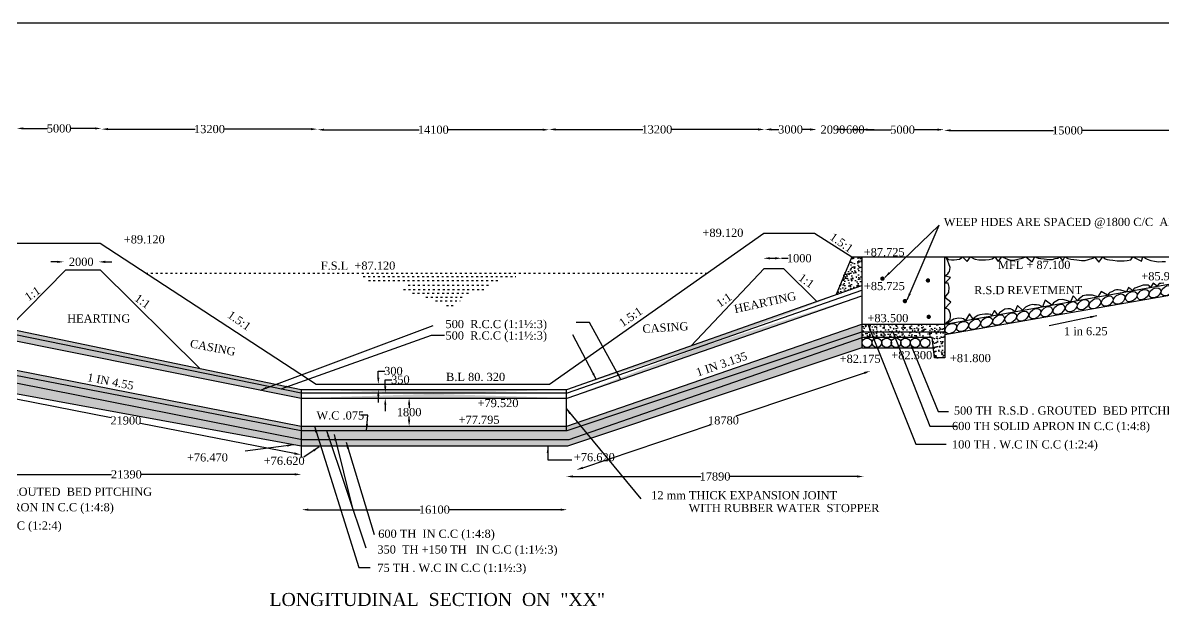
# Model space of a CAD drawing. Header units: millimetres. Extents: x 1411 to 180245, y 6908 to 115932.
# Drawn here: x 46837 to 116560, y 80265 to 115932 of the extents above; entities that cross this region are included whole.
import ezdxf

# ---------------------------------------------------------------- set-up
doc = ezdxf.new("R2010")
doc.units = ezdxf.units.MM
doc.header["$MEASUREMENT"] = 0
doc.header["$PDMODE"] = 66
doc.header["$PDSIZE"] = 170
doc.linetypes.add('ACAD_ISO03W100', pattern=[30, 12, -18])
for name, color, linetype in [('DIM', 5, 'Continuous'), ('DOT LINE', 3, 'ACAD_ISO03W100'), ('DWG. LINE', 1, 'Continuous'), ('HATCH', 2, 'Continuous'), ('TEXT', 7, 'Continuous')]:
    doc.layers.add(name, color=color, linetype=linetype)
doc.layers.add('TITLE', color=7, linetype='Continuous', lineweight=30)
doc.styles.get("Standard").update_dxf_attribs({"font": 'TIMES.TTF', "height": 500})
doc.dimstyles.get("Standard").update_dxf_attribs({"dimtxt": 500, "dimasz": 400, "dimexe": 0.18, "dimexo": 0.0625, "dimgap": 0.09, "dimtad": 0, "dimtih": 1, "dimtoh": 1, "dimdec": 1, "dimzin": 0, "dimdsep": 46, "dimtxsty": 'Standard', "dimcen": 0.09, "dimse1": 1, "dimse2": 1, "dimclrd": 5, "dimclre": 5, "dimclrt": 4, "dimadec": 0, "dimazin": 0, "dimtfac": 1, "dimtdec": 1, "dimtofl": 0, "dimtmove": 0, "dimatfit": 3, "dimfxl": 1, "dimtolj": 1, "dimtzin": 0, "dimarcsym": 0})
pattern_1 = [(50, (0, 0), (573.8081, -50.2017), [60, -660]), (355, (0, 0), (-111.001, 601.7537), [48, -528]), (100.4514, (47.8, -4.2), (462.8075, 551.5516), [50.9922, -560.9137]), (46.1842, (0, 160), (853.793, -132.4152), [90, -990]), (96.6356, (71.15, 149), (747.73, 779.2943), [76.488, -841.3704]), (351.1842, (0, 160), (747.7296, 779.295), [72, -792]), (21, (80, 120), (477.5256, -322.0951), [60, -660]), (326, (80, 120), (194.6523, 580.12), [48, -528]), (71.4514, (119.8, 93.16), (672.178, 258.0244), [50.9922, -560.9137]), (37.5, (0, 0), (9.72788, 266.31508), [0, -521.6, 0, -536, 0, -530]), (7.5, (0, 0), (210.45563, 315.52937), [0, -305.6, 0, -509.6, 0, -202]), (327.5, (-178.4, 0), (427.05795, -18.0439), [0, -200, 0, -624, 0, -828]), (317.5, (-258.4, 0), (466.5489, 80.084), [0, -260, 0, -414.4, 0, -588])]

# ---------------------------------------------------------------- blocks, each defined once
blk = doc.blocks.new('*D2')
at = {"layer": 'Defpoints', "color": 0}
for p in [(42473, 88323), (63863, 88323), (63863, 88323)]:
    blk.add_point(p, dxfattribs=at)
at = {"layer": 'DWG. LINE', "color": 5, "lineweight": -2}
for p, q in [((42873, 88323), (52266, 88323)), ((63463, 88323), (54070, 88323))]:
    blk.add_line(p, q, dxfattribs=at)
at = {"layer": 'DWG. LINE', "color": 5}
for points in [[(42873, 88390), (42873, 88257), (42473, 88323)], [(63463, 88390), (63463, 88257), (63863, 88323)]]:
    blk.add_solid(points, dxfattribs=at)
at = {"layer": 'DWG. LINE', "color": 4, "insert": (53168, 88323), "char_height": 500, "attachment_point": 5}
blk.add_mtext('\\A1;21390', dxfattribs=at)
blk = doc.blocks.new('*D4')
at = {"layer": 'Defpoints', "color": 0}
for p in [(42430, 93714), (63846, 89526), (63846, 89526)]:
    blk.add_point(p, dxfattribs=at)
at = {"layer": 'DIM', "color": 5, "lineweight": -2}
for p, q in [((42823, 93638), (52236, 91797)), ((63453, 89603), (54040, 91444))]:
    blk.add_line(p, q, dxfattribs=at)
at = {"layer": 'DIM', "color": 5}
for points in [[(42835, 93703), (42810, 93572), (42430, 93714)], [(63466, 89669), (63441, 89538), (63846, 89526)]]:
    blk.add_solid(points, dxfattribs=at)
at = {"layer": 'DIM', "color": 4, "insert": (53138, 91620), "char_height": 500, "attachment_point": 5}
blk.add_mtext('\\A1;21900', dxfattribs=at)
blk = doc.blocks.new('*D5')
at = {"layer": 'Defpoints', "color": 0}
for p in [(68571, 93510), (70422, 93842), (70422, 93510)]:
    blk.add_point(p, dxfattribs=at)
at = {"layer": 'DIM', "color": 5, "lineweight": -2}
for p, q in [((68571, 94242), (68571, 94642)), ((68571, 94642), (68971, 94642)), ((68571, 93110), (68571, 92710))]:
    blk.add_line(p, q, dxfattribs=at)
at = {"layer": 'DIM', "color": 5}
for points in [[(68504, 94242), (68638, 94242), (68571, 93842)], [(68504, 93110), (68638, 93110), (68571, 93510)]]:
    blk.add_solid(points, dxfattribs=at)
at = {"layer": 'DIM', "color": 4, "insert": (69497, 94642), "char_height": 500, "attachment_point": 5}
blk.add_mtext('\\A1;300', dxfattribs=at)
blk = doc.blocks.new('*D6')
at = {"layer": 'Defpoints', "color": 0}
for p in [(68997, 92985), (70338, 93312), (70338, 92985)]:
    blk.add_point(p, dxfattribs=at)
at = {"layer": 'DIM', "color": 5, "lineweight": -2}
for p, q in [((68997, 93712), (68997, 94112)), ((68997, 94112), (69397, 94112)), ((68997, 92585), (68997, 92185))]:
    blk.add_line(p, q, dxfattribs=at)
at = {"layer": 'DIM', "color": 5}
for points in [[(68931, 93712), (69064, 93712), (68997, 93312)], [(68931, 92585), (69064, 92585), (68997, 92985)]]:
    blk.add_solid(points, dxfattribs=at)
at = {"layer": 'DIM', "color": 4, "insert": (69923, 94112), "char_height": 500, "attachment_point": 5}
blk.add_mtext('\\A1;350', dxfattribs=at)
blk = doc.blocks.new('*D7')
at = {"layer": 'Defpoints', "color": 0}
for p in [(70456, 92985), (70456, 91267), (70456, 91267)]:
    blk.add_point(p, dxfattribs=at)
at = {"layer": 'DIM', "color": 5, "lineweight": -2}
for p, q in [((70456, 92585), (70456, 92380)), ((70456, 91667), (70456, 91872))]:
    blk.add_line(p, q, dxfattribs=at)
at = {"layer": 'DIM', "color": 5}
for points in [[(70389, 92585), (70523, 92585), (70456, 92985)], [(70389, 91667), (70523, 91667), (70456, 91267)]]:
    blk.add_solid(points, dxfattribs=at)
at = {"layer": 'DIM', "color": 4, "insert": (70456, 92126), "char_height": 500, "attachment_point": 5}
blk.add_mtext('\\A1;1800', dxfattribs=at)
blk = doc.blocks.new('*D8')
at = {"layer": 'Defpoints', "color": 0}
for p in [(98662, 94649), (98662, 94649), (80689, 88600)]:
    blk.add_point(p, dxfattribs=at)
at = {"layer": 'DIM', "color": 5, "lineweight": -2}
for p, q in [((98283, 94521), (90434, 91880)), ((81069, 88728), (88918, 91369))]:
    blk.add_line(p, q, dxfattribs=at)
at = {"layer": 'DIM', "color": 5}
for points in [[(98262, 94585), (98304, 94458), (98662, 94649)], [(81047, 88791), (81090, 88664), (80689, 88600)]]:
    blk.add_solid(points, dxfattribs=at)
at = {"layer": 'DIM', "color": 4, "insert": (89676, 91624), "char_height": 500, "attachment_point": 5}
blk.add_mtext('\\A1;18780', dxfattribs=at)
blk = doc.blocks.new('*D9')
at = {"layer": 'Defpoints', "color": 0}
for p in [(80074, 88197), (98242, 88197), (98242, 88194)]:
    blk.add_point(p, dxfattribs=at)
at = {"layer": 'DIM', "color": 5, "lineweight": -2}
for p, q in [((80474, 88194), (88292, 88194)), ((97842, 88194), (90025, 88194))]:
    blk.add_line(p, q, dxfattribs=at)
at = {"layer": 'DIM', "color": 5}
for points in [[(80474, 88261), (80474, 88128), (80074, 88194)], [(97842, 88261), (97842, 88128), (98242, 88194)]]:
    blk.add_solid(points, dxfattribs=at)
at = {"layer": 'DIM', "color": 4, "insert": (89158, 88194), "char_height": 500, "attachment_point": 5}
blk.add_mtext('\\A1;17890', dxfattribs=at)
blk = doc.blocks.new('*D10')
at = {"layer": 'Defpoints', "color": 0}
for p in [(63892, 86192), (80112, 86192), (80112, 86164)]:
    blk.add_point(p, dxfattribs=at)
at = {"layer": 'DIM', "color": 5, "lineweight": -2}
for p, q in [((64292, 86164), (71136, 86164)), ((79712, 86164), (72869, 86164))]:
    blk.add_line(p, q, dxfattribs=at)
at = {"layer": 'DIM', "color": 5}
for points in [[(64292, 86231), (64292, 86097), (63892, 86164)], [(79712, 86231), (79712, 86097), (80112, 86164)]]:
    blk.add_solid(points, dxfattribs=at)
at = {"layer": 'DIM', "color": 4, "insert": (72002, 86164), "char_height": 500, "attachment_point": 5}
blk.add_mtext('\\A1;16100', dxfattribs=at)
blk = doc.blocks.new('*D11')
at = {"layer": 'Defpoints', "color": 0}
for p in [(92114, 101571), (93227, 101571), (93227, 101536)]:
    blk.add_point(p, dxfattribs=at)
at = {"layer": 'DIM', "color": 5, "lineweight": -2}
for p, q in [((92514, 101536), (92827, 101536)), ((93227, 101536), (93627, 101536))]:
    blk.add_line(p, q, dxfattribs=at)
at = {"layer": 'DIM', "color": 5}
for points in [[(92514, 101602), (92514, 101469), (92114, 101536)], [(92827, 101602), (92827, 101469), (93227, 101536)]]:
    blk.add_solid(points, dxfattribs=at)
at = {"layer": 'DIM', "color": 4, "insert": (94309, 101536), "char_height": 500, "attachment_point": 5}
blk.add_mtext('\\A1;1000', dxfattribs=at)
blk = doc.blocks.new('*D12')
at = {"layer": 'Defpoints', "color": 0}
for p in [(49345, 101334), (51473, 101334), (51473, 101316)]:
    blk.add_point(p, dxfattribs=at)
at = {"layer": 'DIM', "color": 5, "lineweight": -2}
for p, q in [((48945, 101316), (48545, 101316)), ((51873, 101316), (52273, 101316))]:
    blk.add_line(p, q, dxfattribs=at)
at = {"layer": 'DIM', "color": 5}
for points in [[(48945, 101383), (48945, 101250), (49345, 101316)], [(51873, 101383), (51873, 101250), (51473, 101316)]]:
    blk.add_solid(points, dxfattribs=at)
at = {"layer": 'DIM', "color": 4, "insert": (50409, 101316), "char_height": 500, "attachment_point": 5}
blk.add_mtext('\\A1;2000', dxfattribs=at)
blk = doc.blocks.new('*D19')
at = {"layer": 'Defpoints', "color": 0}
for p in [(46472, 109466), (51642, 109474), (51642, 109466)]:
    blk.add_point(p, dxfattribs=at)
at = {"layer": 'DIM', "color": 5, "lineweight": -2}
for p, q in [((46872, 109474), (48349, 109474)), ((51242, 109474), (49764, 109474))]:
    blk.add_line(p, q, dxfattribs=at)
at = {"layer": 'DIM', "color": 5}
for points in [[(46872, 109540), (46872, 109407), (46472, 109474)], [(51242, 109540), (51242, 109407), (51642, 109474)]]:
    blk.add_solid(points, dxfattribs=at)
at = {"layer": 'DIM', "color": 4, "insert": (49057, 109474), "char_height": 500, "attachment_point": 5}
blk.add_mtext('\\A1;5000', dxfattribs=at)
blk = doc.blocks.new('*D20')
at = {"layer": 'Defpoints', "color": 0}
for p in [(51645, 109473), (64856, 109473), (64856, 109432)]:
    blk.add_point(p, dxfattribs=at)
at = {"layer": 'DIM', "color": 5, "lineweight": -2}
for p, q in [((52045, 109432), (57384, 109432)), ((64456, 109432), (59117, 109432))]:
    blk.add_line(p, q, dxfattribs=at)
at = {"layer": 'DIM', "color": 5}
for points in [[(52045, 109499), (52045, 109365), (51645, 109432)], [(64456, 109499), (64456, 109365), (64856, 109432)]]:
    blk.add_solid(points, dxfattribs=at)
at = {"layer": 'DIM', "color": 4, "insert": (58250, 109432), "char_height": 500, "attachment_point": 5}
blk.add_mtext('\\A1;13200', dxfattribs=at)
blk = doc.blocks.new('*D21')
at = {"layer": 'Defpoints', "color": 0}
for p in [(64856, 109432), (79014, 109432), (79014, 109394)]:
    blk.add_point(p, dxfattribs=at)
at = {"layer": 'DIM', "color": 5, "lineweight": -2}
for p, q in [((65256, 109394), (71068, 109394)), ((78614, 109394), (72802, 109394))]:
    blk.add_line(p, q, dxfattribs=at)
at = {"layer": 'DIM', "color": 5}
for points in [[(65256, 109460), (65256, 109327), (64856, 109394)], [(78614, 109460), (78614, 109327), (79014, 109394)]]:
    blk.add_solid(points, dxfattribs=at)
at = {"layer": 'DIM', "color": 4, "insert": (71935, 109394), "char_height": 500, "attachment_point": 5}
blk.add_mtext('\\A1;14100', dxfattribs=at)
blk = doc.blocks.new('*D22')
at = {"layer": 'Defpoints', "color": 0}
for p in [(79014, 109394), (92196, 109412), (92196, 109394)]:
    blk.add_point(p, dxfattribs=at)
at = {"layer": 'DIM', "color": 5, "lineweight": -2}
for p, q in [((79414, 109412), (84739, 109412)), ((91796, 109412), (86472, 109412))]:
    blk.add_line(p, q, dxfattribs=at)
at = {"layer": 'DIM', "color": 5}
for points in [[(79414, 109479), (79414, 109345), (79014, 109412)], [(91796, 109479), (91796, 109345), (92196, 109412)]]:
    blk.add_solid(points, dxfattribs=at)
at = {"layer": 'DIM', "color": 4, "insert": (85606, 109412), "char_height": 500, "attachment_point": 5}
blk.add_mtext('\\A1;13200', dxfattribs=at)
blk = doc.blocks.new('*D23')
at = {"layer": 'Defpoints', "color": 0}
for p in [(92196, 109412), (95356, 109412), (95356, 109412)]:
    blk.add_point(p, dxfattribs=at)
at = {"layer": 'DIM', "color": 5, "lineweight": -2}
for p, q in [((92596, 109412), (93066, 109412)), ((94956, 109412), (94487, 109412))]:
    blk.add_line(p, q, dxfattribs=at)
at = {"layer": 'DIM', "color": 5}
for points in [[(92596, 109479), (92596, 109345), (92196, 109412)], [(94956, 109479), (94956, 109345), (95356, 109412)]]:
    blk.add_solid(points, dxfattribs=at)
at = {"layer": 'DIM', "color": 4, "insert": (93776, 109412), "char_height": 500, "attachment_point": 5}
blk.add_mtext('\\A1;3000', dxfattribs=at)
blk = doc.blocks.new('*D24')
at = {"layer": 'Defpoints', "color": 0}
for p in [(95356, 109412), (97378, 109412), (97378, 109404)]:
    blk.add_point(p, dxfattribs=at)
at = {"layer": 'DIM', "color": 5, "lineweight": -2}
for p, q in [((94956, 109404), (94556, 109404)), ((97778, 109404), (98178, 109404))]:
    blk.add_line(p, q, dxfattribs=at)
at = {"layer": 'DIM', "color": 5}
for points in [[(94956, 109471), (94956, 109338), (95356, 109404)], [(97778, 109471), (97778, 109338), (97378, 109404)]]:
    blk.add_solid(points, dxfattribs=at)
at = {"layer": 'DIM', "color": 4, "insert": (96367, 109404), "char_height": 500, "attachment_point": 5}
blk.add_mtext('\\A1;2090', dxfattribs=at)
blk = doc.blocks.new('*D25')
at = {"layer": 'Defpoints', "color": 0}
for p in [(97378, 109404), (98092, 109404), (98092, 109404)]:
    blk.add_point(p, dxfattribs=at)
at = {"layer": 'DIM', "color": 5, "lineweight": -2}
for p, q in [((96978, 109404), (96578, 109404)), ((98492, 109404), (98892, 109404))]:
    blk.add_line(p, q, dxfattribs=at)
at = {"layer": 'DIM', "color": 5}
for points in [[(96978, 109471), (96978, 109338), (97378, 109404)], [(98492, 109471), (98492, 109338), (98092, 109404)]]:
    blk.add_solid(points, dxfattribs=at)
at = {"layer": 'DIM', "color": 4, "insert": (97735, 109404), "char_height": 500, "attachment_point": 5}
blk.add_mtext('\\A1;600', dxfattribs=at)
blk = doc.blocks.new('*D26')
at = {"layer": 'Defpoints', "color": 0}
for p in [(98092, 109404), (103160, 109404), (103160, 109398)]:
    blk.add_point(p, dxfattribs=at)
at = {"layer": 'DIM', "color": 5, "lineweight": -2}
for p, q in [((98492, 109398), (99919, 109398)), ((102760, 109398), (101334, 109398))]:
    blk.add_line(p, q, dxfattribs=at)
at = {"layer": 'DIM', "color": 5}
for points in [[(98492, 109465), (98492, 109331), (98092, 109398)], [(102760, 109465), (102760, 109331), (103160, 109398)]]:
    blk.add_solid(points, dxfattribs=at)
at = {"layer": 'DIM', "color": 4, "insert": (100626, 109398), "char_height": 500, "attachment_point": 5}
blk.add_mtext('\\A1;5000', dxfattribs=at)
blk = doc.blocks.new('*D27')
at = {"layer": 'Defpoints', "color": 0}
for p in [(103160, 109398), (118260, 109398), (118260, 109354)]:
    blk.add_point(p, dxfattribs=at)
at = {"layer": 'DIM', "color": 5, "lineweight": -2}
for p, q in [((103560, 109354), (109844, 109354)), ((117860, 109354), (111577, 109354))]:
    blk.add_line(p, q, dxfattribs=at)
at = {"layer": 'DIM', "color": 5}
for points in [[(103560, 109421), (103560, 109287), (103160, 109354)], [(117860, 109421), (117860, 109287), (118260, 109354)]]:
    blk.add_solid(points, dxfattribs=at)
at = {"layer": 'DIM', "color": 4, "insert": (110710, 109354), "char_height": 500, "attachment_point": 5}
blk.add_mtext('\\A1;15000', dxfattribs=at)

msp = doc.modelspace()

# ---------------------------------------------------------------- hatches: boundary and pattern name
at = {"layer": 'HATCH'}
h = msp.add_hatch(dxfattribs=at)
h.set_pattern_fill('AR-CONC', color=256, scale=80, style=0)
h.set_pattern_definition(pattern_1)
h.paths.add_polyline_path([(98142, 101621.5), (97517, 101621.5), (96556.38, 99313.93), (98142, 99873)])
h = msp.add_hatch(dxfattribs=at)
h.set_pattern_fill('AR-CONC', color=256, scale=80, style=0)
h.set_pattern_definition(pattern_1)
h.paths.add_polyline_path([(38201.5, 94685), (42472, 94685), (42472, 95139.5), (37130.72, 95139.5), (37130.72, 92968.5), (37792, 92968.5)])
h.paths.add_polyline_path([(42472, 95139.5), (42472, 94685), (63846, 90475.67), (63846, 90997.5)])
h.paths.add_polyline_path([(42472, 95478), (42472, 95139.5), (63846, 90997.5), (63846, 91267)])
edge = h.paths.add_edge_path()
edge.add_line((42472, 94685), (42472, 94611.55))
edge.add_ellipse((42208.56, 94321.37), major_axis=(252.11, 300.52), ratio=0.68421103, start_angle=284.8727438, end_angle=356.7263396, ccw=False)
edge.add_line((42472, 94231.79), (42472, 93968.53))
edge.add_line((42472, 93968.53), (63846, 90053.5))
edge.add_line((63846, 90053.5), (63846, 90475.67))
edge.add_line((63846, 90475.67), (42472, 94685))
h.paths.add_polyline_path([(42991.5, 100027.5), (42472, 100027.5), (42472, 97960), (44038.05, 97633.95)])
h.paths.add_polyline_path([(42472, 97960), (42472, 97673.5), (63846, 93312), (63846, 93510)])
h.paths.add_polyline_path([(42472, 97673.5), (42472, 97268), (63846, 92985), (63846, 93312)])
h = msp.add_hatch(dxfattribs=at)
h.set_pattern_fill('AR-CONC', color=256, scale=80, style=0)
h.set_pattern_definition(pattern_1)
edge = h.paths.add_edge_path()
edge.add_line((80095.5, 93510), (98142, 99873))
edge.add_line((80109, 92985), (98142, 99245.5))
h = msp.add_hatch(dxfattribs=at)
h.set_pattern_fill('AR-CONC', color=256, scale=80, style=0)
h.set_pattern_definition(pattern_1)
edge = h.paths.add_edge_path()
edge.add_line((80106.5, 91267), (98142, 97510.5))
edge.add_line((98142, 96057), (80139.5, 90053.5))
h = msp.add_hatch(dxfattribs=at)
h.set_pattern_fill('AR-CONC', color=256, scale=80, style=0)
h.set_pattern_definition(pattern_1)
h.paths.add_polyline_path([(103204, 97510.5), (98142, 97510.5), (98142, 97043.5), (103204, 97043.5)])
h.paths.add_polyline_path([(103204, 97043.5), (98142, 97043.5), (98142, 96694), (102441.5, 96694), (102578, 95445), (103204, 95445)])
h = msp.add_hatch(dxfattribs=at)
h.set_pattern_fill('AR-CONC', color=256, scale=80, style=0)
h.set_pattern_definition(pattern_1)
edge = h.paths.add_edge_path()
edge.add_line((63846, 93510), (80095.5, 93510))
edge.add_line((63846, 92985), (80109, 92985))
h = msp.add_hatch(dxfattribs=at)
h.set_pattern_fill('AR-CONC', color=256, scale=80, style=0)
h.set_pattern_definition(pattern_1)
edge = h.paths.add_edge_path()
edge.add_line((66872.5, 91267), (80106.5, 91267))
edge.add_line((63846, 91267), (66872.5, 91267))
edge.add_line((80139.5, 90053.5), (63846, 90053.5))

# ---------------------------------------------------------------- linework, layer by layer
at = {"layer": 'DOT LINE', "ltscale": 10}
for points in [[(54362.84, 100633.69), (88683.65, 100633.69)], [(67648, 100425), (76986, 100425)], [(67965.5, 100181.5), (75919, 100181.5)], [(70391, 99882.5), (75431.5, 99882.5)], [(70112, 99631), (75110.5, 99631)], [(70669, 99394.5), (74185, 99394.5)], [(71483.5, 99158), (73690.5, 99158)], [(72061.5, 98928.5), (73579, 98928.5)], [(72736.5, 98650), (73321.5, 98650)]]:
    msp.add_lwpolyline(points, dxfattribs=at)
at = {"layer": 'DWG. LINE'}
for p, q in [((80095.5, 93510), (98142, 99873)), ((80109, 92985), (98142, 99245.5)), ((42472, 97268), (63846, 92985)), ((80106.5, 91267), (98142, 97510.5)), ((98142, 97510.5), (103233, 97510.5)), ((98142, 96057), (80139.5, 90053.5)), ((42472, 95478), (63846, 91267)), ((63846, 90053.5), (42472, 93968.53)), ((63846, 93510), (80095.5, 93510)), ((63846, 92985), (80109, 92985)), ((63846, 91267), (66872.5, 91267)), ((66872.5, 91267), (80106.5, 91267)), ((80139.5, 90053.5), (63846, 90053.5))]:
    msp.add_line(p, q, dxfattribs=at)
for points in [[(7190.55, 96976.5), (8410.5, 98381), (37124.5, 98992), (42270.5, 100027.5), (42991.5, 100027.5), (46455, 102454), (51575, 102454), (64764.5, 93842), (79031.5, 93842), (92142.5, 103067.5), (95237.5, 103067.5), (97517, 101621.5), (126741.5, 101621.5), (128714.12, 100173.5)], [(97517, 101621.5), (96556.38, 99313.93)], [(98142, 101621.5), (98142, 96057)], [(98142, 97043.5), (103204, 97043.5), (103204, 101621.5)], [(45939.85, 97238), (49459.5, 100821.5), (51557.5, 100821.5), (57656.37, 94798.66)], [(87696.32, 96189.97), (92156.5, 100908.5), (93348.5, 100908.5), (95379.59, 98899)], [(123484, 100173.5), (123484, 99502), (122748.5, 99502), (122748.5, 99891), (118358.5, 99891), (118358.5, 99505), (103204, 96864.5)], [(103233, 97510.5), (118145, 100173.5), (129214.5, 100173.5)], [(42472, 97673.5), (63846, 93312), (80133.5, 93312), (98142, 99596)], [(42472, 97960), (63846, 93510), (63846, 89354.5)], [(37130.72, 95139.5), (42472, 95139.5), (63846, 90997.5), (80128.5, 90997.5), (98142, 97043.5)], [(103204, 97043.5), (103204, 95445), (102578, 95445), (102441.5, 96694), (98142, 96694)], [(42472, 94685), (63920.5, 90461), (80234, 90461), (98152, 96694)], [(98142, 96057), (102601.5, 96057)], [(80050, 93510), (80050, 90997.5)]]:
    msp.add_lwpolyline(points, dxfattribs=at)
at = {"layer": 'HATCH'}
for points in [[(116597.91, 99999.14), (116556.06, 100006.86), (116412.15, 100000.88), (116323.27, 99991.01), (116191.18, 99824.58), (115939.14, 100012.22), (115789.28, 99752.81), (115708.69, 99854.38), (115646.14, 99897.13), (115535.86, 99900.42), (115412.4, 99900.42), (115336.69, 99890.55), (114835.69, 99709.43), (114774.79, 99669.97), (114725.85, 99562.91), (114536, 99658.43), (114432.86, 99743.97), (114324.87, 99491.3), (113961.11, 99590.31), (113903.4, 99590.31), (113807.77, 99613.36), (113698.95, 99606.78), (113611.56, 99582.07), (113423.02, 99478.19), (113304.3, 99448.54), (113236.7, 99387.61), (113145.8, 99280.74), (112774.59, 99510.94), (112565.34, 99177.08), (112366.9, 99247.21), (112243.24, 99280.15), (111995.92, 99281.79), (111850.82, 99280.15), (111652.96, 99242.27), (111506.97, 99124.83), (111439.36, 99095.19), (111328.93, 98956.28), (111046.94, 99233.53), (110893.01, 98878.43), (110651.44, 98944.23), (110428.02, 99007.39), (110149.8, 98994.76), (109846.29, 98813.7), (109760.23, 98676.14), (109354.29, 98969.19), (109184.55, 98573.33), (108973.09, 98678.41), (108821.38, 98692.85), (108669.67, 98690.78), (108596.39, 98703.15), (108412.27, 98663.82), (108255.39, 98613.31), (108133.61, 98545.27), (107955.13, 98353.78), (107648.14, 98639.92), (107486.66, 98270.12), (107349.11, 98389), (107222.16, 98436.42), (107061.16, 98451.89), (106887.77, 98416.84), (106749.48, 98347.77), (106546.16, 98193.14), (106454.48, 98085.8), (106249.64, 98340.09), (106056.82, 98014.78), (106012.58, 98105.93), (105887.7, 98123.46), (105659.61, 98122.43), (105496.55, 98106.97), (105352.06, 98085.32), (105233.37, 98033.77), (104998.11, 97901.29), (104951.75, 97817.44), (104712.68, 98148.78), (104472.33, 97731.82), (104349.64, 97830.66), (104248.98, 97848.79), (104052.6, 97865.27), (103836.42, 97835.6), (103739.06, 97805.93), (103383.54, 97563.22), (103204, 97510.5), (103542.09, 97809.29), (103553.64, 97967.53), (103548.69, 98112.58), (103527.24, 98185.1), (103454.61, 98382.86), (103306.85, 98459.29), (103204, 98459.29), (103583.91, 98859.9), (103204, 99145.59), (103447.05, 99452.55), (103470.79, 99768.82), (103404.83, 100006.02), (103204, 100006.02), (103563.22, 100357.5), (103204, 100470.83), (103396.99, 100589.43), (103457.68, 100692.22), (103489.34, 100737.03), (103528.86, 100978.52), (103454.98, 101202.54), (103399.57, 101360.68), (103261.73, 101621.5)], [(103261.73, 101621.5), (103428.77, 101457.1), (103611.46, 101449.28), (103783.71, 101438.86), (104102.12, 101483.17), (104256.1, 101577.02), (104287.42, 101621.5), (104566.68, 101337.19), (104783.3, 101621.5), (105000.55, 101499.09), (105068.41, 101475.63), (105285.03, 101436.53), (105496.43, 101433.92), (105702.61, 101433.92), (105911.4, 101462.6), (106109.75, 101506.91), (106268.95, 101621.5), (106471.22, 101340.49), (106703.25, 101621.5), (106898.99, 101532.91), (107045.14, 101480.77), (107248.72, 101423.42), (107402.7, 101410.39), (107755.78, 101493.86), (107870.61, 101527.75), (108160.31, 101621.5), (108557.01, 101321.8), (108722.2, 101621.5), (108917.95, 101546.21), (109071.93, 101527.97), (109291.16, 101499.29), (109581.99, 101462.42), (109785.57, 101462.42), (109965.65, 101514.56), (110109.19, 101532.81), (110210.98, 101621.5), (110424.9, 101375.99), (110542.43, 101621.5), (110740.28, 101526.79), (110913.04, 101485.88), (111274.37, 101441.23), (111561.46, 101407.34), (111785.91, 101407.34), (111992.09, 101451.65), (112258.29, 101535.07), (112367.91, 101621.5), (112620.31, 101301.38), (112875.19, 101621.5), (113021.34, 101503.87), (113125.73, 101456.95), (113282.33, 101441.3), (113488.51, 101412.63), (113745.1, 101384.04), (113966.94, 101378.82), (114165.29, 101389.25), (114347.99, 101402.29), (114590.71, 101444), (114708.15, 101621.5), (115228.46, 101357.22), (115325.76, 101621.5), (115584.64, 101472.81), (115802.95, 101396.26), (116025.9, 101349.86), (116279.04, 101326.67), (116499.67, 101333.63), (116697.07, 101340.58)]]:
    msp.add_lwpolyline(points, dxfattribs=at)
at = {"layer": 'HATCH', "const_width": 132.5}
for points in [[(99326.2, 100290.28, 1), (99459.7, 100290.28, 1)], [(102112.01, 100180.44, 1), (102245.51, 100180.44, 1)], [(100700.78, 98917.28, 1), (100834.28, 98917.28, 1)], [(102157.83, 97956.18, 1), (102291.33, 97956.18, 1)]]:
    msp.add_lwpolyline(points, format="xyb", close=True, dxfattribs=at)
at = {"layer": 'HATCH'}
for centre in [(98452.62, 96368.29), (99056.21, 96368.29), (99653.88, 96368.29), (100225.71, 96369.92), (100801.89, 96368.29), (101399.56, 96368.29), (102003.15, 96368.29)]:
    msp.add_circle(centre, 292.12, dxfattribs=at)
for centre in [(116051.04, 99424.21), (116786.99, 99556.66), (111664.09, 98698.04), (112381.99, 98759.75), (113141.53, 98917.74), (113867.79, 99038), (114615.21, 99195.83), (115333.34, 99316.48), (107964.98, 97996.01), (108720.33, 98149.73), (109438.76, 98270.18), (110181.95, 98407.15), (110941.75, 98569.08), (104290.77, 97365.39), (105029.55, 97493.89), (105764.32, 97626.56), (106495.14, 97759.32), (107242.42, 97888.17), (103576.81, 97240.41)]:
    msp.add_ellipse(centre, major_axis=(321.42, 224.86), ratio=0.68421103, dxfattribs=at)
at = {"layer": 'TITLE', "lineweight": 30}
msp.add_line((1411.01, 115932), (179762, 115932), dxfattribs=at)

# ---------------------------------------------------------------- texts
at = {"layer": 'TEXT'}
for s, height, p in [('WEEP HDES ARE SPACED @1800 C/C  AND  STAGGERED', 500, (103147.5, 103507)), ('+89.120', 500, (88390.5, 102845.5)), ('+89.120', 500, (53011, 102443)), ('+87.725', 500, (98250, 101661.5)), ('F.S.L  +87.120', 500, (65053.5, 100835)), ('MFL + 87.100', 500, (106455, 100883)), ('+85.930', 500, (115222, 100191.5)), ('+85.725', 500, (98259.5, 99589)), ('R.S.D REVETMENT', 500, (105001, 99341.5)), ('HEARTING', 500, (49549, 97608.5)), ('500  R.C.C (1:1½:3)', 500, (72678.5, 97265)), ('+83.500', 500, (98478.5, 97629.5)), ('500  R.C.C (1:1½:3)', 500, (72678.5, 96566)), ('1 in 6.25', 500, (110498, 96830.5)), ('+82.175', 500, (96778.12, 95139.68)), ('+82.300', 500, (99936, 95365)), ('+81.800', 500, (103517.5, 95185)), ('B.L 80. 320', 500, (72717.5, 94032.5)), ('+79.520', 500, (74640.5, 92434.5)), ('W.C .075', 500, (64791.5, 91678)), ('500 TH  R.S.D . GROUTED  BED PITCHING', 500, (103763.5, 91975)), ('+77.795', 500, (73481, 91413.5)), ('600 TH SOLID APRON IN C.C (1:4:8)', 500, (103649, 91031.5)), ('100 TH . W.C IN C.C (1:2:4)', 500, (103649, 89909.5)), ('+76.470', 500, (56870.5, 89113)), ('+76.620', 500, (61566, 88905)), ('+76.620', 500, (80529, 89127.5)), ('500 TH  R.S.D . GROUTED  BED PITCHING', 500, (40414.5, 87012)), ('12 mm THICK EXPANSION JOINT', 500, (85255.5, 86798)), ('600 TH SOLID APRON IN C.C (1:4:8)', 500, (40300, 86068.5)), ('WITH RUBBER WATER  STOPPER', 500, (87544.5, 86018.5)), ('100 TH . W.C IN C.C (1:2:4)', 500, (40300, 84946.5)), ('600 TH  IN C.C (1:4:8)', 500, (68566, 84444.5)), ('350  TH +150 TH   IN C.C (1:1½:3)', 500, (68513.5, 83483)), ('75 TH . W.C IN C.C (1:1½:3)', 500, (68513.5, 82361)), ('LONGITUDINAL  SECTION  ON  "XX"', 800, (61916.5, 80276.5))]:
    msp.add_text(s, height=height, dxfattribs=at).set_placement(p)
for s, rotation, p in [('1.5:1', 325.0391397, (96123, 102727)), ('1:1', 324.4943093, (94210, 100241.5)), ('1:1', 34.4126787, (47173, 98895)), ('1:1', 324.4943093, (53619.5, 98988.5)), ('1:1', 34.4126787, (89444.5, 98506)), ('HEARTING', 12.3595087, (90388.5, 98180.5)), ('1.5:1', 34.4126787, (83507.64, 97315.86)), ('1.5:1', 325.0391397, (59303.5, 97960.5)), ('CASING', 3.578837, (84736.65, 96966.58)), ('CASING', 349.0869231, (57028.77, 96097.52)), ('1 IN 3.135', 19.009562, (88102.8, 94299.79)), ('1 IN 4.55', 349.0869231, (50739.77, 94032.02))]:
    msp.add_text(s, height=500, rotation=rotation, dxfattribs=at).set_placement(p)

# ---------------------------------------------------------------- dimensions: what is measured, and where the dimension line sits
at = {"layer": 'DIM'}
for p1, p2, distance, text, picture, middle in [((46471.5, 109466.5), (51642, 109466.5), 7, '5000', '*D19', (49056.75, 109473.5)), ((51645.41, 109472.93), (64855.5, 109472.93), -40.93, '13200', '*D20', (58250.45, 109432)), ((64855.5, 109432), (79014.5, 109432), -38.5, '14100', '*D21', (71935, 109393.5)), ((79014.5, 109393.5), (92196.5, 109393.5), 18.5, '13200', '*D22', (85605.5, 109412)), ((92196.5, 109412), (95356, 109412), 0, '3000', '*D23', (93776.25, 109412)), ((95356, 109412), (97378, 109412), -7.5, '2090', '*D24', (96367, 109404.5)), ((98092.5, 109404.5), (103160.5, 109404.5), -6.5, '5000', '*D26', (100626.5, 109398)), ((103160.5, 109398), (118260, 109398), -44, '15000', '*D27', (110710.25, 109354)), ((92114, 101571), (93227, 101571), -35.5, '1000', '*D11', (94308.96, 101535.5)), ((49345, 101334.5), (51473, 101334.5), -18, '2000', '*D12', (50409, 101316.5)), ((80689.5, 88600), (98662, 94649), 0, '18780', '*D8', (89675.75, 91624.5)), ((42430, 93714.5), (63846, 89526.5), 0, '21900', '*D4', (53138, 91620.5)), ((70456, 92985), (70456, 91267), 0, '1800', '*D7', (70456, 92126)), ((80074.5, 88197), (98242.5, 88197), -2.5, '17890', '*D9', (89158.5, 88194.5)), ((63892, 86192), (80112.5, 86192), -28, '16100', '*D10', (72002.25, 86164))]:
    dim = msp.add_aligned_dim(p1=p1, p2=p2, distance=distance, text=text, dimstyle='Standard', dxfattribs=at)
    dim.commit()
    dim.dimension.update_dxf_attribs({"geometry": picture, "text_midpoint": middle})
for base, p1, p2, angle, text, picture, middle in [((98092.5, 109404.5), (97378, 109404.5), (98092.5, 109404.5), 0, '600', '*D25', (97735.25, 109404.5)), ((68571.13, 93510), (70422.5, 93842), (70422.5, 93510), 270, '300', '*D5', (69496.82, 94642)), ((68997.32, 92985), (70337.5, 93312), (70337.5, 92985), 270, '350', '*D6', (69923, 94112))]:
    dim = msp.add_linear_dim(base=base, p1=p1, p2=p2, angle=angle, text=text, dimstyle='Standard', dxfattribs=at)
    dim.commit()
    dim.dimension.update_dxf_attribs({"geometry": picture, "text_midpoint": middle, "dimtype": 161})
at = {"layer": 'DWG. LINE'}
dim = msp.add_aligned_dim(p1=(42472.97, 88323.3), p2=(63862.97, 88323.3), distance=0, text='21390', dimstyle='Standard', dxfattribs=at)
dim.commit()
dim.dimension.update_dxf_attribs({"geometry": '*D2', "text_midpoint": (53167.97, 88323.3)})

# ---------------------------------------------------------------- leaders
at = {"layer": 'DIM'}
for points in [[(99532.5, 100363.5), (102858.5, 103550)], [(100905, 98996), (102858.5, 103550)], [(83399.68, 94127.42), (81481.5, 97617), (80670, 97617)], [(112497, 98019.5), (109597.5, 97406)], [(61368.18, 93481.52), (71919.5, 97421.5)], [(98509.5, 97510.5), (101443, 90165.5), (103288, 90165.5)], [(100023, 97043.5), (102298, 91275), (103933, 91275)], [(62632.34, 93559.66), (71816, 96828.5), (72620, 96828.5)], [(81889.67, 94142.6), (80460.5, 96846.5)], [(101069, 96379), (102795, 92169), (103428.5, 92169)], [(80050, 92349.5), (84623, 86831.5)], [(67856.5, 90997.5), (67923.5, 91938.5), (67494, 91938.5)], [(64662.5, 91267), (67385.5, 82623.5), (68075.5, 82623.5)], [(65409, 90997.5), (67808, 83829.5)], [(65866, 90771), (67020, 86164)], [(63404.86, 90134.3), (60436, 89748.5)], [(66606, 90283), (68315, 84641)]]:
    msp.add_leader(points, dimstyle='Standard', override={"dimgap": 0.09, "dimtad": 0}, dxfattribs=at)
at = {"layer": 'DWG. LINE'}
for points in [[(64950.5, 90001), (64019.5, 89376.5)], [(78934.5, 90022), (78934.5, 89206.5), (80412, 89206.5)]]:
    msp.add_leader(points, dimstyle='Standard', override={"dimgap": 0.09, "dimtad": 0}, dxfattribs=at)

doc.saveas('drawing.dxf')
